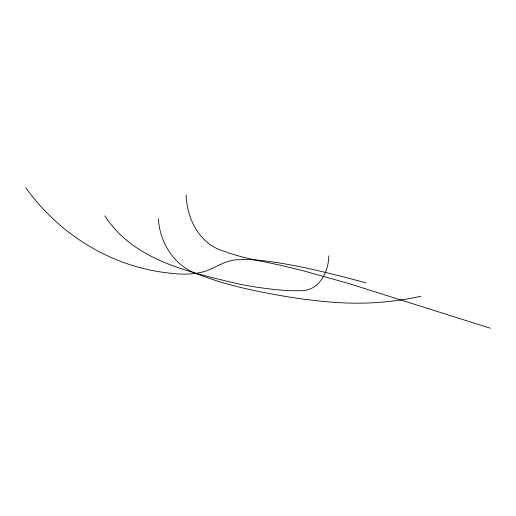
<?xml version="1.0" encoding="UTF-8"?>
<svg xmlns="http://www.w3.org/2000/svg" width="516" height="516" viewBox="0 0 516 516"><rect width="100%" height="100%" fill="white"/><g stroke="black" fill="none" stroke-linecap="round" stroke-linejoin="round"><path stroke-width="0.77" d="M328.795 255.833C328.627 272.332 318.695 291.605 299.893 290.669C284.368 291.101 268.881 288.979 253.556 286.696A86.462 17.97 12.8 0 1 238.553 283.961C190.133 272.351 133.631 260.741 104.832 215.83M420.882 296.281C394.398 302.06 367.147 304.266 340.083 302.699A144.622 31.599 12.4 0 1 320.52 301.157L307.033 299.603A159.586 35.423 12.5 0 1 286.251 296.571C256.762 291.508 227.156 285.567 199.189 274.673C174.918 267.049 159.921 243.475 158.341 218.752M365.889 282.832C332.672 273.951 299.254 265.243 265.089 260.909A64.461 13.274 12 0 0 239.785 259.735C227.375 259.213 217.32 266.675 206.316 270.919C194.532 274.835 181.838 274.583 169.641 273.151C111.54 266.895 59.953 235.096 25.8 187.811M490.2 328.189L348.539 283.452L301.344 270.274A159.638 29.115 12.3 0 0 288.367 267.14C267.024 261.767 244.913 259.109 224.234 251.324C199.634 244.294 186.798 219.023 186.179 194.777"/></g></svg>
